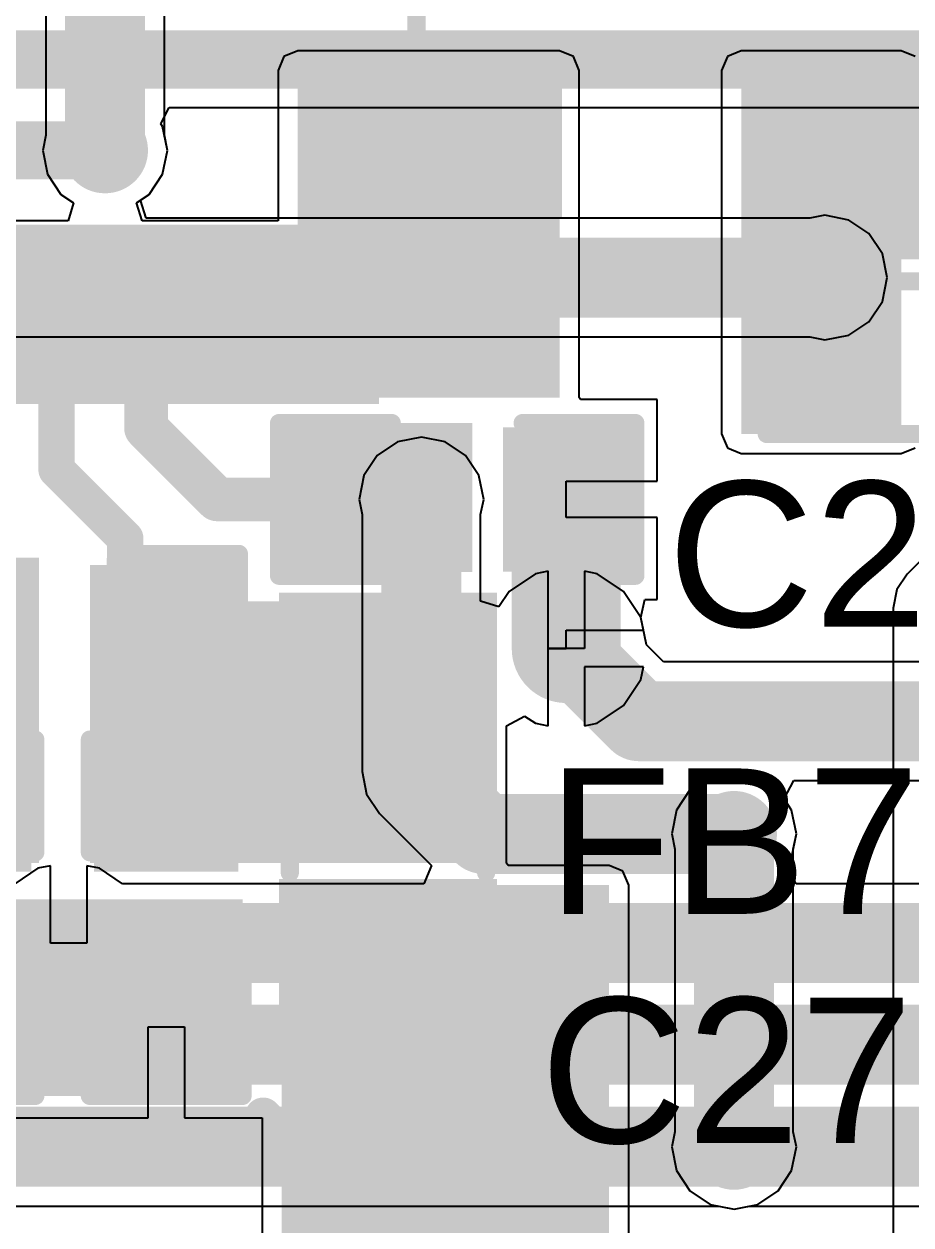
# Model space of a CAD drawing. Header units: millimetres. Extents: x -0.25 to 4.68, y -0.29 to 2.93.
# Drawn here: x 3.0337 to 3.2777, y 0.4534 to 0.7837 of the extents above; entities that cross this region are included whole.
import ezdxf

# ---------------------------------------------------------------- set-up
doc = ezdxf.new("R2010")
doc.units = ezdxf.units.MM
doc.header["$MEASUREMENT"] = 0
for name, color, linetype in [('BottomLayer', 5, 'Continuous'), ('BottomSolder', 6, 'Continuous'), ('TopLayer', 1, 'Continuous'), ('TopOverlay', 2, 'Continuous'), ('TopPaste', 8, 'Continuous'), ('TopSolder', 216, 'Continuous'), ('ViaHoleLayer', 16, 'Continuous')]:
    doc.layers.add(name, color=color, linetype=linetype)
doc.styles.add('Arial', font='', dxfattribs={"height": 0.2})
doc.styles.get('Arial').set_extended_font_data('Arial')

# ---------------------------------------------------------------- blocks, each defined once
blk = doc.blocks.new('14_TSSOP_48')
at = {"layer": 'TopLayer'}
for points in [[(-0.12992, 0.08563), (-0.08858, 0.08563), (-0.08858, 0.06791), (-0.12992, 0.06791)], [(0.08858, 0.08563), (0.12992, 0.08563), (0.12992, 0.06791), (0.08858, 0.06791)], [(-0.12992, 0.06004), (-0.08858, 0.06004), (-0.08858, 0.04232), (-0.12992, 0.04232)], [(0.08858, 0.06004), (0.12992, 0.06004), (0.12992, 0.04232), (0.08858, 0.04232)], [(-0.12992, 0.03445), (-0.08858, 0.03445), (-0.08858, 0.01673), (-0.12992, 0.01673)], [(0.08858, 0.03445), (0.12992, 0.03445), (0.12992, 0.01673), (0.08858, 0.01673)], [(-0.12992, 0.00886), (-0.08858, 0.00886), (-0.08858, -0.00886), (-0.12992, -0.00886)], [(0.08858, 0.00886), (0.12992, 0.00886), (0.12992, -0.00886), (0.08858, -0.00886)], [(-0.12992, -0.01673), (-0.08858, -0.01673), (-0.08858, -0.03445), (-0.12992, -0.03445)], [(0.08858, -0.01673), (0.12992, -0.01673), (0.12992, -0.03445), (0.08858, -0.03445)], [(-0.12992, -0.04232), (-0.08858, -0.04232), (-0.08858, -0.06004), (-0.12992, -0.06004)], [(0.08858, -0.04232), (0.12992, -0.04232), (0.12992, -0.06004), (0.08858, -0.06004)], [(-0.12992, -0.06791), (-0.08858, -0.06791), (-0.08858, -0.08563), (-0.12992, -0.08563)], [(0.08858, -0.06791), (0.12992, -0.06791), (0.12992, -0.08563), (0.08858, -0.08563)]]:
    blk.add_hatch(color=1, dxfattribs=at).paths.add_polyline_path(points)
at = {"layer": 'TopOverlay'}
blk.add_hatch(color=2, dxfattribs=at).paths.add_polyline_path([(-0.084, 0.068), (-0.073, 0.068), (-0.073, 0.086), (-0.084, 0.086)])
at = {"layer": 'TopPaste'}
for points in [[(-0.12992, 0.08563), (-0.08858, 0.08563), (-0.08858, 0.06791), (-0.12992, 0.06791)], [(0.08858, 0.08563), (0.12992, 0.08563), (0.12992, 0.06791), (0.08858, 0.06791)], [(-0.12992, 0.06004), (-0.08858, 0.06004), (-0.08858, 0.04232), (-0.12992, 0.04232)], [(0.08858, 0.06004), (0.12992, 0.06004), (0.12992, 0.04232), (0.08858, 0.04232)], [(-0.12992, 0.03445), (-0.08858, 0.03445), (-0.08858, 0.01673), (-0.12992, 0.01673)], [(0.08858, 0.03445), (0.12992, 0.03445), (0.12992, 0.01673), (0.08858, 0.01673)], [(-0.12992, 0.00886), (-0.08858, 0.00886), (-0.08858, -0.00886), (-0.12992, -0.00886)], [(0.08858, 0.00886), (0.12992, 0.00886), (0.12992, -0.00886), (0.08858, -0.00886)], [(-0.12992, -0.01673), (-0.08858, -0.01673), (-0.08858, -0.03445), (-0.12992, -0.03445)], [(0.08858, -0.01673), (0.12992, -0.01673), (0.12992, -0.03445), (0.08858, -0.03445)], [(-0.12992, -0.04232), (-0.08858, -0.04232), (-0.08858, -0.06004), (-0.12992, -0.06004)], [(0.08858, -0.04232), (0.12992, -0.04232), (0.12992, -0.06004), (0.08858, -0.06004)], [(-0.12992, -0.06791), (-0.08858, -0.06791), (-0.08858, -0.08563), (-0.12992, -0.08563)], [(0.08858, -0.06791), (0.12992, -0.06791), (0.12992, -0.08563), (0.08858, -0.08563)]]:
    blk.add_hatch(color=8, dxfattribs=at).paths.add_polyline_path(points)
at = {"layer": 'TopSolder'}
for points in [[(-0.13392, 0.08963), (-0.08458, 0.08963), (-0.08458, 0.06391), (-0.13392, 0.06391)], [(0.08458, 0.08963), (0.13392, 0.08963), (0.13392, 0.06391), (0.08458, 0.06391)], [(-0.13392, 0.06404), (-0.08458, 0.06404), (-0.08458, 0.03832), (-0.13392, 0.03832)], [(0.08458, 0.06404), (0.13392, 0.06404), (0.13392, 0.03832), (0.08458, 0.03832)], [(-0.13392, 0.03845), (-0.08458, 0.03845), (-0.08458, 0.01273), (-0.13392, 0.01273)], [(0.08458, 0.03845), (0.13392, 0.03845), (0.13392, 0.01273), (0.08458, 0.01273)], [(-0.13392, 0.01286), (-0.08458, 0.01286), (-0.08458, -0.01286), (-0.13392, -0.01286)], [(0.08458, 0.01286), (0.13392, 0.01286), (0.13392, -0.01286), (0.08458, -0.01286)], [(-0.13392, -0.01273), (-0.08458, -0.01273), (-0.08458, -0.03845), (-0.13392, -0.03845)], [(0.08458, -0.01273), (0.13392, -0.01273), (0.13392, -0.03845), (0.08458, -0.03845)], [(-0.13392, -0.03832), (-0.08458, -0.03832), (-0.08458, -0.06404), (-0.13392, -0.06404)], [(0.08458, -0.03832), (0.13392, -0.03832), (0.13392, -0.06404), (0.08458, -0.06404)], [(-0.13392, -0.06391), (-0.08458, -0.06391), (-0.08458, -0.08963), (-0.13392, -0.08963)], [(0.08458, -0.06391), (0.13392, -0.06391), (0.13392, -0.08963), (0.08458, -0.08963)]]:
    blk.add_hatch(color=216, dxfattribs=at).paths.add_polyline_path(points)
at = {"layer": 'TopOverlay'}
for points, const_width in [([(-0.09, 0.1), (0.09, 0.1)], 0.005), ([(-0.09, 0.1), (-0.09, 0.092)], 0.005), ([(0.09, 0.1), (0.09, 0.092)], 0.005), ([(-0.141, 0.082), (-0.136, 0.077)], 0.00787), ([(-0.141, 0.082), (-0.141, 0.072)], 0.00787), ([(-0.136, 0.077), (-0.141, 0.072)], 0.00787), ([(-0.09, -0.092), (-0.09, -0.1)], 0.005), ([(0.09, -0.092), (0.09, -0.1)], 0.005), ([(-0.09, -0.1), (0.09, -0.1)], 0.005)]:
    blk.add_lwpolyline(points, dxfattribs=dict(at, const_width=const_width))
for points, const_width in [([(-0.09125, 0.1, 1), (-0.08875, 0.1, 1)], 0.0025), ([(-0.09125, 0.1, 1), (-0.08875, 0.1, 1)], 0.0025), ([(0.08875, 0.1, 1), (0.09125, 0.1, 1)], 0.0025), ([(0.08875, 0.1, 1), (0.09125, 0.1, 1)], 0.0025), ([(-0.09125, 0.092, 1), (-0.08875, 0.092, 1)], 0.0025), ([(0.08875, 0.092, 1), (0.09125, 0.092, 1)], 0.0025), ([(-0.14297, 0.082, 1), (-0.13903, 0.082, 1)], 0.00394), ([(-0.14297, 0.082, 1), (-0.13903, 0.082, 1)], 0.00394), ([(-0.13797, 0.077, 1), (-0.13403, 0.077, 1)], 0.00394), ([(-0.13797, 0.077, 1), (-0.13403, 0.077, 1)], 0.00394), ([(-0.14297, 0.072, 1), (-0.13903, 0.072, 1)], 0.00394), ([(-0.14297, 0.072, 1), (-0.13903, 0.072, 1)], 0.00394), ([(-0.09125, -0.092, 1), (-0.08875, -0.092, 1)], 0.0025), ([(0.08875, -0.092, 1), (0.09125, -0.092, 1)], 0.0025), ([(-0.09125, -0.1, 1), (-0.08875, -0.1, 1)], 0.0025), ([(-0.09125, -0.1, 1), (-0.08875, -0.1, 1)], 0.0025), ([(0.08875, -0.1, 1), (0.09125, -0.1, 1)], 0.0025), ([(0.08875, -0.1, 1), (0.09125, -0.1, 1)], 0.0025)]:
    blk.add_lwpolyline(points, format="xyb", close=True, dxfattribs=dict(at, const_width=const_width))
blk = doc.blocks.new('R___0603_82')
at = {"layer": 'TopLayer'}
for points in [[(-0.015, 0.0175), (-0.015, -0.0175), (-0.045, -0.0175), (-0.045, 0.0175)], [(0.045, 0.0175), (0.045, -0.0175), (0.015, -0.0175), (0.015, 0.0175)]]:
    blk.add_hatch(color=1, dxfattribs=at).paths.add_polyline_path(points)
at = {"layer": 'TopPaste'}
for points in [[(-0.015, 0.0175), (-0.015, -0.0175), (-0.045, -0.0175), (-0.045, 0.0175)], [(0.045, 0.0175), (0.045, -0.0175), (0.015, -0.0175), (0.015, 0.0175)]]:
    blk.add_hatch(color=8, dxfattribs=at).paths.add_polyline_path(points)
at = {"layer": 'TopSolder'}
for points in [[(-0.011, 0.0215), (-0.011, -0.0215), (-0.049, -0.0215), (-0.049, 0.0215)], [(0.049, 0.0215), (0.049, -0.0215), (0.011, -0.0215), (0.011, 0.0215)]]:
    blk.add_hatch(color=216, dxfattribs=at).paths.add_polyline_path(points)
at = {"layer": 'TopOverlay', "const_width": 0.005}
for points in [[(0.048, 0.021), (-0.048, 0.021)], [(-0.048, 0.021), (-0.048, -0.021)], [(0.048, 0.021), (0.048, -0.021)], [(0.048, -0.021), (-0.048, -0.021)]]:
    blk.add_lwpolyline(points, dxfattribs=at)
at = {"layer": 'TopOverlay', "const_width": 0.0025}
for points in [[(-0.04925, 0.021, 1), (-0.04675, 0.021, 1)], [(-0.04925, 0.021, 1), (-0.04675, 0.021, 1)], [(0.04675, 0.021, 1), (0.04925, 0.021, 1)], [(0.04675, 0.021, 1), (0.04925, 0.021, 1)], [(-0.04925, -0.021, 1), (-0.04675, -0.021, 1)], [(-0.04925, -0.021, 1), (-0.04675, -0.021, 1)], [(0.04675, -0.021, 1), (0.04925, -0.021, 1)], [(0.04675, -0.021, 1), (0.04925, -0.021, 1)]]:
    blk.add_lwpolyline(points, format="xyb", close=True, dxfattribs=at)
blk = doc.blocks.new('I___0805_128')
at = {"layer": 'TopLayer'}
for points in [[(-0.06299, 0.02598), (-0.01575, 0.02598), (-0.01575, -0.02598), (-0.06299, -0.02598)], [(0.01575, 0.02598), (0.06299, 0.02598), (0.06299, -0.02598), (0.01575, -0.02598)]]:
    blk.add_hatch(color=1, dxfattribs=at).paths.add_polyline_path(points)
at = {"layer": 'TopPaste'}
for points in [[(-0.06299, 0.02598), (-0.01575, 0.02598), (-0.01575, -0.02598), (-0.06299, -0.02598)], [(0.01575, 0.02598), (0.06299, 0.02598), (0.06299, -0.02598), (0.01575, -0.02598)]]:
    blk.add_hatch(color=8, dxfattribs=at).paths.add_polyline_path(points)
at = {"layer": 'TopSolder'}
for points in [[(-0.06699, 0.02998), (-0.01175, 0.02998), (-0.01175, -0.02998), (-0.06699, -0.02998)], [(0.01175, 0.02998), (0.06699, 0.02998), (0.06699, -0.02998), (0.01175, -0.02998)]]:
    blk.add_hatch(color=216, dxfattribs=at).paths.add_polyline_path(points)
at = {"layer": 'TopOverlay', "const_width": 0.005}
for points in [[(-0.01, 0.027), (0.01, 0.027)], [(-0.01, -0.027), (0.01, -0.027)]]:
    blk.add_lwpolyline(points, dxfattribs=at)
at = {"layer": 'TopOverlay', "const_width": 0.0025}
for points in [[(-0.01125, 0.027, 1), (-0.00875, 0.027, 1)], [(0.00875, 0.027, 1), (0.01125, 0.027, 1)], [(-0.01125, -0.027, 1), (-0.00875, -0.027, 1)], [(0.00875, -0.027, 1), (0.01125, -0.027, 1)]]:
    blk.add_lwpolyline(points, format="xyb", close=True, dxfattribs=at)
blk = doc.blocks.new('SOD_323_153')
at = {"layer": 'TopLayer'}
for points in [[(-0.02953, -0.01772), (-0.06102, -0.01772), (-0.06102, 0.01772), (-0.02953, 0.01772)], [(0.06102, -0.01772), (0.02953, -0.01772), (0.02953, 0.01772), (0.06102, 0.01772)]]:
    blk.add_hatch(color=1, dxfattribs=at).paths.add_polyline_path(points)
at = {"layer": 'TopOverlay'}
for points in [[(-0.079, 0.019), (-0.036, 0.019), (-0.036, 0.031), (-0.079, 0.031)], [(-0.079, -0.02), (-0.062, -0.02), (-0.062, 0.02), (-0.079, 0.02)], [(-0.079, -0.031), (-0.036, -0.031), (-0.036, -0.019), (-0.079, -0.019)]]:
    blk.add_hatch(color=2, dxfattribs=at).paths.add_polyline_path(points)
at = {"layer": 'TopPaste'}
for points in [[(-0.02953, -0.01772), (-0.06102, -0.01772), (-0.06102, 0.01772), (-0.02953, 0.01772)], [(0.06102, -0.01772), (0.02953, -0.01772), (0.02953, 0.01772), (0.06102, 0.01772)]]:
    blk.add_hatch(color=8, dxfattribs=at).paths.add_polyline_path(points)
at = {"layer": 'TopSolder'}
for points in [[(-0.02736, -0.01988), (-0.06319, -0.01988), (-0.06319, 0.01988), (-0.02736, 0.01988)], [(0.06319, -0.01988), (0.02736, -0.01988), (0.02736, 0.01988), (0.06319, 0.01988)]]:
    blk.add_hatch(color=216, dxfattribs=at).paths.add_polyline_path(points)
at = {"layer": 'TopOverlay', "const_width": 0.005}
for points in [[(0.037, 0.029), (-0.036, 0.029)], [(0.037, 0.029), (0.037, 0.022)], [(0.037, -0.022), (0.037, -0.029)], [(0.037, -0.029), (-0.036, -0.029)]]:
    blk.add_lwpolyline(points, dxfattribs=at)
at = {"layer": 'TopOverlay', "const_width": 0.0025}
for points in [[(-0.03725, 0.029, 1), (-0.03475, 0.029, 1)], [(0.03575, 0.029, 1), (0.03825, 0.029, 1)], [(0.03575, 0.029, 1), (0.03825, 0.029, 1)], [(0.03575, 0.022, 1), (0.03825, 0.022, 1)], [(0.03575, -0.022, 1), (0.03825, -0.022, 1)], [(-0.03725, -0.029, 1), (-0.03475, -0.029, 1)], [(0.03575, -0.029, 1), (0.03825, -0.029, 1)], [(0.03575, -0.029, 1), (0.03825, -0.029, 1)]]:
    blk.add_lwpolyline(points, format="xyb", close=True, dxfattribs=at)
blk = doc.blocks.new('C___0603_190')
at = {"layer": 'TopLayer'}
for points in [[(-0.015, 0.0175), (-0.015, -0.0175), (-0.045, -0.0175), (-0.045, 0.0175)], [(0.045, 0.0175), (0.045, -0.0175), (0.015, -0.0175), (0.015, 0.0175)]]:
    blk.add_hatch(color=1, dxfattribs=at).paths.add_polyline_path(points)
at = {"layer": 'TopPaste'}
for points in [[(-0.015, 0.0175), (-0.015, -0.0175), (-0.045, -0.0175), (-0.045, 0.0175)], [(0.045, 0.0175), (0.045, -0.0175), (0.015, -0.0175), (0.015, 0.0175)]]:
    blk.add_hatch(color=8, dxfattribs=at).paths.add_polyline_path(points)
at = {"layer": 'TopSolder'}
for points in [[(-0.01264, 0.01986), (-0.01264, -0.01986), (-0.04736, -0.01986), (-0.04736, 0.01986)], [(0.04736, 0.01986), (0.04736, -0.01986), (0.01264, -0.01986), (0.01264, 0.01986)]]:
    blk.add_hatch(color=216, dxfattribs=at).paths.add_polyline_path(points)
at = {"layer": 'TopOverlay', "const_width": 0.005}
for points in [[(-0.018, 0.021), (-0.049, 0.021)], [(-0.049, -0.021), (-0.049, 0.021)], [(0.049, 0.021), (0.018, 0.021)], [(0.049, -0.021), (0.049, 0.021)], [(-0.018, -0.021), (-0.049, -0.021)], [(0.049, -0.021), (0.018, -0.021)]]:
    blk.add_lwpolyline(points, dxfattribs=at)
at = {"layer": 'TopOverlay', "const_width": 0.0025}
for points in [[(-0.05025, 0.021, 1), (-0.04775, 0.021, 1)], [(-0.05025, 0.021, 1), (-0.04775, 0.021, 1)], [(-0.01925, 0.021, 1), (-0.01675, 0.021, 1)], [(0.01675, 0.021, 1), (0.01925, 0.021, 1)], [(0.04775, 0.021, 1), (0.05025, 0.021, 1)], [(0.04775, 0.021, 1), (0.05025, 0.021, 1)], [(-0.05025, -0.021, 1), (-0.04775, -0.021, 1)], [(-0.05025, -0.021, 1), (-0.04775, -0.021, 1)], [(-0.01925, -0.021, 1), (-0.01675, -0.021, 1)], [(0.01675, -0.021, 1), (0.01925, -0.021, 1)], [(0.04775, -0.021, 1), (0.05025, -0.021, 1)], [(0.04775, -0.021, 1), (0.05025, -0.021, 1)]]:
    blk.add_lwpolyline(points, format="xyb", close=True, dxfattribs=at)
blk = doc.blocks.new('C___0603_192')
at = {"layer": 'TopLayer'}
for points in [[(-0.015, 0.0175), (-0.015, -0.0175), (-0.045, -0.0175), (-0.045, 0.0175)], [(0.045, 0.0175), (0.045, -0.0175), (0.015, -0.0175), (0.015, 0.0175)]]:
    blk.add_hatch(color=1, dxfattribs=at).paths.add_polyline_path(points)
at = {"layer": 'TopPaste'}
for points in [[(-0.015, 0.0175), (-0.015, -0.0175), (-0.045, -0.0175), (-0.045, 0.0175)], [(0.045, 0.0175), (0.045, -0.0175), (0.015, -0.0175), (0.015, 0.0175)]]:
    blk.add_hatch(color=8, dxfattribs=at).paths.add_polyline_path(points)
at = {"layer": 'TopSolder'}
for points in [[(-0.01264, 0.01986), (-0.01264, -0.01986), (-0.04736, -0.01986), (-0.04736, 0.01986)], [(0.04736, 0.01986), (0.04736, -0.01986), (0.01264, -0.01986), (0.01264, 0.01986)]]:
    blk.add_hatch(color=216, dxfattribs=at).paths.add_polyline_path(points)
at = {"layer": 'TopOverlay', "const_width": 0.005}
for points in [[(-0.049, 0.021), (-0.018, 0.021)], [(-0.049, -0.021), (-0.049, 0.021)], [(0.018, 0.021), (0.049, 0.021)], [(0.049, -0.021), (0.049, 0.021)], [(-0.049, -0.021), (-0.018, -0.021)], [(0.018, -0.021), (0.049, -0.021)]]:
    blk.add_lwpolyline(points, dxfattribs=at)
at = {"layer": 'TopOverlay', "const_width": 0.0025}
for points in [[(-0.05025, 0.021, 1), (-0.04775, 0.021, 1)], [(-0.05025, 0.021, 1), (-0.04775, 0.021, 1)], [(-0.01925, 0.021, 1), (-0.01675, 0.021, 1)], [(0.01675, 0.021, 1), (0.01925, 0.021, 1)], [(0.04775, 0.021, 1), (0.05025, 0.021, 1)], [(0.04775, 0.021, 1), (0.05025, 0.021, 1)], [(-0.05025, -0.021, 1), (-0.04775, -0.021, 1)], [(-0.05025, -0.021, 1), (-0.04775, -0.021, 1)], [(-0.01925, -0.021, 1), (-0.01675, -0.021, 1)], [(0.01675, -0.021, 1), (0.01925, -0.021, 1)], [(0.04775, -0.021, 1), (0.05025, -0.021, 1)], [(0.04775, -0.021, 1), (0.05025, -0.021, 1)]]:
    blk.add_lwpolyline(points, format="xyb", close=True, dxfattribs=at)
blk = doc.blocks.new('C___0603_194')
at = {"layer": 'TopLayer'}
for points in [[(-0.015, 0.0175), (-0.015, -0.0175), (-0.045, -0.0175), (-0.045, 0.0175)], [(0.045, 0.0175), (0.045, -0.0175), (0.015, -0.0175), (0.015, 0.0175)]]:
    blk.add_hatch(color=1, dxfattribs=at).paths.add_polyline_path(points)
at = {"layer": 'TopPaste'}
for points in [[(-0.015, 0.0175), (-0.015, -0.0175), (-0.045, -0.0175), (-0.045, 0.0175)], [(0.045, 0.0175), (0.045, -0.0175), (0.015, -0.0175), (0.015, 0.0175)]]:
    blk.add_hatch(color=8, dxfattribs=at).paths.add_polyline_path(points)
at = {"layer": 'TopSolder'}
for points in [[(-0.01264, 0.01986), (-0.01264, -0.01986), (-0.04736, -0.01986), (-0.04736, 0.01986)], [(0.04736, 0.01986), (0.04736, -0.01986), (0.01264, -0.01986), (0.01264, 0.01986)]]:
    blk.add_hatch(color=216, dxfattribs=at).paths.add_polyline_path(points)
at = {"layer": 'TopOverlay', "const_width": 0.005}
for points in [[(-0.049, 0.021), (-0.049, -0.021)], [(-0.049, 0.021), (-0.018, 0.021)], [(0.018, 0.021), (0.049, 0.021)], [(0.049, 0.021), (0.049, -0.021)], [(-0.049, -0.021), (-0.018, -0.021)], [(0.018, -0.021), (0.049, -0.021)]]:
    blk.add_lwpolyline(points, dxfattribs=at)
at = {"layer": 'TopOverlay', "const_width": 0.0025}
for points in [[(-0.05025, 0.021, 1), (-0.04775, 0.021, 1)], [(-0.05025, 0.021, 1), (-0.04775, 0.021, 1)], [(-0.01925, 0.021, 1), (-0.01675, 0.021, 1)], [(0.01675, 0.021, 1), (0.01925, 0.021, 1)], [(0.04775, 0.021, 1), (0.05025, 0.021, 1)], [(0.04775, 0.021, 1), (0.05025, 0.021, 1)], [(-0.05025, -0.021, 1), (-0.04775, -0.021, 1)], [(-0.05025, -0.021, 1), (-0.04775, -0.021, 1)], [(-0.01925, -0.021, 1), (-0.01675, -0.021, 1)], [(0.01675, -0.021, 1), (0.01925, -0.021, 1)], [(0.04775, -0.021, 1), (0.05025, -0.021, 1)], [(0.04775, -0.021, 1), (0.05025, -0.021, 1)]]:
    blk.add_lwpolyline(points, format="xyb", close=True, dxfattribs=at)
blk = doc.blocks.new('C___0603_197')
at = {"layer": 'TopLayer'}
for points in [[(-0.015, 0.0175), (-0.015, -0.0175), (-0.045, -0.0175), (-0.045, 0.0175)], [(0.045, 0.0175), (0.045, -0.0175), (0.015, -0.0175), (0.015, 0.0175)]]:
    blk.add_hatch(color=1, dxfattribs=at).paths.add_polyline_path(points)
at = {"layer": 'TopPaste'}
for points in [[(-0.015, 0.0175), (-0.015, -0.0175), (-0.045, -0.0175), (-0.045, 0.0175)], [(0.045, 0.0175), (0.045, -0.0175), (0.015, -0.0175), (0.015, 0.0175)]]:
    blk.add_hatch(color=8, dxfattribs=at).paths.add_polyline_path(points)
at = {"layer": 'TopSolder'}
for points in [[(-0.01264, 0.01986), (-0.01264, -0.01986), (-0.04736, -0.01986), (-0.04736, 0.01986)], [(0.04736, 0.01986), (0.04736, -0.01986), (0.01264, -0.01986), (0.01264, 0.01986)]]:
    blk.add_hatch(color=216, dxfattribs=at).paths.add_polyline_path(points)
at = {"layer": 'TopOverlay', "const_width": 0.005}
for points in [[(-0.018, 0.021), (-0.049, 0.021)], [(-0.049, 0.021), (-0.049, -0.021)], [(0.049, 0.021), (0.018, 0.021)], [(0.049, 0.021), (0.049, -0.021)], [(-0.018, -0.021), (-0.049, -0.021)], [(0.049, -0.021), (0.018, -0.021)]]:
    blk.add_lwpolyline(points, dxfattribs=at)
at = {"layer": 'TopOverlay', "const_width": 0.0025}
for points in [[(-0.05025, 0.021, 1), (-0.04775, 0.021, 1)], [(-0.05025, 0.021, 1), (-0.04775, 0.021, 1)], [(-0.01925, 0.021, 1), (-0.01675, 0.021, 1)], [(0.01675, 0.021, 1), (0.01925, 0.021, 1)], [(0.04775, 0.021, 1), (0.05025, 0.021, 1)], [(0.04775, 0.021, 1), (0.05025, 0.021, 1)], [(-0.05025, -0.021, 1), (-0.04775, -0.021, 1)], [(-0.05025, -0.021, 1), (-0.04775, -0.021, 1)], [(-0.01925, -0.021, 1), (-0.01675, -0.021, 1)], [(0.01675, -0.021, 1), (0.01925, -0.021, 1)], [(0.04775, -0.021, 1), (0.05025, -0.021, 1)], [(0.04775, -0.021, 1), (0.05025, -0.021, 1)]]:
    blk.add_lwpolyline(points, format="xyb", close=True, dxfattribs=at)

msp = doc.modelspace()

# ---------------------------------------------------------------- hatches: boundary and pattern name
at = {"layer": 'BottomLayer'}
h = msp.add_hatch(color=5, dxfattribs=at)
edge = h.paths.add_edge_path()
edge.add_arc((3.056, 0.749), 0.01181, 0, 360)
h = msp.add_hatch(color=5, dxfattribs=at)
edge = h.paths.add_edge_path()
edge.add_arc((3.254, 0.714), 0.01181, 0, 360)
h = msp.add_hatch(color=5, dxfattribs=at)
edge = h.paths.add_edge_path()
edge.add_arc((3.143, 0.653), 0.01181, 0, 360)
h = msp.add_hatch(color=5, dxfattribs=at)
edge = h.paths.add_edge_path()
edge.add_arc((3.18286, 0.612), 0.01181, 0, 360)
h = msp.add_hatch(color=5, dxfattribs=at)
edge = h.paths.add_edge_path()
edge.add_arc((3.229, 0.561), 0.01181, 0, 360)
h = msp.add_hatch(color=5, dxfattribs=at)
edge = h.paths.add_edge_path()
edge.add_arc((3.046, 0.531), 0.01181, 0, 360)
h = msp.add_hatch(color=5, dxfattribs=at)
edge = h.paths.add_edge_path()
edge.add_arc((3.229, 0.47495), 0.01181, 0, 360)
at = {"layer": 'BottomSolder'}
h = msp.add_hatch(color=6, dxfattribs=at)
edge = h.paths.add_edge_path()
edge.add_arc((3.056, 0.749), 0.00591, 0, 360)
h = msp.add_hatch(color=6, dxfattribs=at)
edge = h.paths.add_edge_path()
edge.add_arc((3.254, 0.714), 0.00591, 0, 360)
h = msp.add_hatch(color=6, dxfattribs=at)
edge = h.paths.add_edge_path()
edge.add_arc((3.143, 0.653), 0.00591, 0, 360)
h = msp.add_hatch(color=6, dxfattribs=at)
edge = h.paths.add_edge_path()
edge.add_arc((3.18286, 0.612), 0.00591, 0, 360)
h = msp.add_hatch(color=6, dxfattribs=at)
edge = h.paths.add_edge_path()
edge.add_arc((3.229, 0.561), 0.00591, 0, 360)
h = msp.add_hatch(color=6, dxfattribs=at)
edge = h.paths.add_edge_path()
edge.add_arc((3.046, 0.531), 0.00591, 0, 360)
h = msp.add_hatch(color=6, dxfattribs=at)
edge = h.paths.add_edge_path()
edge.add_arc((3.229, 0.47495), 0.00591, 0, 360)
at = {"layer": 'TopLayer'}
for points in [[(3.109, 0.681), (3.181, 0.681), (3.181, 0.771), (3.109, 0.771)], [(3.231, 0.671), (3.275, 0.671), (3.275, 0.771), (3.231, 0.771)], [(3.10386, 0.633), (3.157, 0.633), (3.157, 0.674), (3.10386, 0.674)], [(3.03787, 0.637), (2.91687, 0.637), (2.91687, 0.553), (3.03787, 0.553)], [(3.05182, 0.617), (3.09286, 0.617), (3.09286, 0.635), (3.05182, 0.635)], [(3.05182, 0.553), (3.161, 0.553), (3.161, 0.62495), (3.05182, 0.62495)], [(3.10462, 0.29895), (3.19462, 0.29895), (3.19462, 0.54695), (3.10462, 0.54695)], [(2.99782, 0.48895), (3.09382, 0.48895), (3.09382, 0.543), (2.99782, 0.543)]]:
    msp.add_hatch(color=1, dxfattribs=at).paths.add_polyline_path(points)
h = msp.add_hatch(color=1, dxfattribs=at)
edge = h.paths.add_edge_path()
edge.add_arc((3.056, 0.749), 0.01181, 0, 360)
h = msp.add_hatch(color=1, dxfattribs=at)
edge = h.paths.add_edge_path()
edge.add_arc((3.254, 0.714), 0.01181, 0, 360)
h = msp.add_hatch(color=1, dxfattribs=at)
edge = h.paths.add_edge_path()
edge.add_arc((3.143, 0.653), 0.01181, 0, 360)
h = msp.add_hatch(color=1, dxfattribs=at)
edge = h.paths.add_edge_path()
edge.add_arc((3.18286, 0.612), 0.01181, 0, 360)
h = msp.add_hatch(color=1, dxfattribs=at)
edge = h.paths.add_edge_path()
edge.add_arc((3.229, 0.561), 0.01181, 0, 360)
h = msp.add_hatch(color=1, dxfattribs=at)
edge = h.paths.add_edge_path()
edge.add_arc((3.046, 0.531), 0.01181, 0, 360)
h = msp.add_hatch(color=1, dxfattribs=at)
edge = h.paths.add_edge_path()
edge.add_arc((3.229, 0.47495), 0.01181, 0, 360)
at = {"layer": 'TopSolder'}
h = msp.add_hatch(color=216, dxfattribs=at)
edge = h.paths.add_edge_path()
edge.add_arc((3.056, 0.749), 0.00591, 0, 360)
h = msp.add_hatch(color=216, dxfattribs=at)
edge = h.paths.add_edge_path()
edge.add_arc((3.254, 0.714), 0.00591, 0, 360)
h = msp.add_hatch(color=216, dxfattribs=at)
edge = h.paths.add_edge_path()
edge.add_arc((3.143, 0.653), 0.00591, 0, 360)
h = msp.add_hatch(color=216, dxfattribs=at)
edge = h.paths.add_edge_path()
edge.add_arc((3.18286, 0.612), 0.00591, 0, 360)
h = msp.add_hatch(color=216, dxfattribs=at)
edge = h.paths.add_edge_path()
edge.add_arc((3.229, 0.561), 0.00591, 0, 360)
h = msp.add_hatch(color=216, dxfattribs=at)
edge = h.paths.add_edge_path()
edge.add_arc((3.046, 0.531), 0.00591, 0, 360)
h = msp.add_hatch(color=216, dxfattribs=at)
edge = h.paths.add_edge_path()
edge.add_arc((3.229, 0.47495), 0.00591, 0, 360)
at = {"layer": 'ViaHoleLayer'}
h = msp.add_hatch(color=16, dxfattribs=at)
edge = h.paths.add_edge_path()
edge.add_arc((3.056, 0.749), 0.00591, 0, 360)
h = msp.add_hatch(color=16, dxfattribs=at)
edge = h.paths.add_edge_path()
edge.add_arc((3.254, 0.714), 0.00591, 0, 360)
h = msp.add_hatch(color=16, dxfattribs=at)
edge = h.paths.add_edge_path()
edge.add_arc((3.143, 0.653), 0.00591, 0, 360)
h = msp.add_hatch(color=16, dxfattribs=at)
edge = h.paths.add_edge_path()
edge.add_arc((3.18286, 0.612), 0.00591, 0, 360)
h = msp.add_hatch(color=16, dxfattribs=at)
edge = h.paths.add_edge_path()
edge.add_arc((3.229, 0.561), 0.00591, 0, 360)
h = msp.add_hatch(color=16, dxfattribs=at)
edge = h.paths.add_edge_path()
edge.add_arc((3.046, 0.531), 0.00591, 0, 360)
h = msp.add_hatch(color=16, dxfattribs=at)
edge = h.paths.add_edge_path()
edge.add_arc((3.229, 0.47495), 0.00591, 0, 360)

# ---------------------------------------------------------------- linework, layer by layer
at = {"layer": 'BottomLayer'}
for p, q in [((3.07132, 0.75634), (3.07367, 0.76075)), ((3.07367, 0.76075), (3.355, 0.76075)), ((3.07184, 0.75556), (3.07132, 0.75634)), ((3.07314, 0.749), (3.07184, 0.75556)), ((3.07184, 0.74244), (3.07314, 0.749)), ((3.06812, 0.73688), (3.07184, 0.74244)), ((3.06578, 0.73531), (3.06812, 0.73688)), ((3.06729, 0.73031), (3.06578, 0.73531)), ((3.24984, 0.73031), (3.06729, 0.73031)), ((3.254, 0.73114), (3.24984, 0.73031)), ((3.26056, 0.72984), (3.254, 0.73114)), ((3.26612, 0.72612), (3.26056, 0.72984)), ((3.26984, 0.72056), (3.26612, 0.72612)), ((3.27114, 0.714), (3.26984, 0.72056)), ((3.26984, 0.70744), (3.27114, 0.714)), ((3.26612, 0.70188), (3.26984, 0.70744)), ((3.26056, 0.69816), (3.26612, 0.70188)), ((2.86, 0.69769), (3.24984, 0.69769)), ((3.24984, 0.69769), (3.254, 0.69686)), ((3.254, 0.69686), (3.26056, 0.69816)), ((3.13644, 0.66884), (3.13088, 0.66512)), ((3.143, 0.67014), (3.13644, 0.66884)), ((3.14956, 0.66884), (3.143, 0.67014)), ((3.15512, 0.66512), (3.14956, 0.66884)), ((3.13088, 0.66512), (3.12716, 0.65956)), ((3.15884, 0.65956), (3.15512, 0.66512)), ((3.12716, 0.65956), (3.12586, 0.653)), ((3.16014, 0.653), (3.15884, 0.65956)), ((3.12586, 0.653), (3.12669, 0.64884)), ((3.15931, 0.64884), (3.16014, 0.653)), ((3.12669, 0.64884), (3.12669, 0.57814)), ((3.15931, 0.62502), (3.15931, 0.64884)), ((3.17435, 0.63255), (3.16714, 0.62772)), ((3.17786, 0.63324), (3.17435, 0.63255)), ((3.17786, 0.612), (3.17786, 0.63324)), ((3.19137, 0.63255), (3.18786, 0.63324)), ((3.18786, 0.63324), (3.18786, 0.612)), ((3.19859, 0.62772), (3.19137, 0.63255)), ((3.16714, 0.62772), (3.16431, 0.6235)), ((3.20341, 0.62051), (3.19859, 0.62772)), ((3.16431, 0.6235), (3.15931, 0.62502)), ((3.20489, 0.61304), (3.20341, 0.62051)), ((3.18786, 0.612), (3.17786, 0.612)), ((3.20962, 0.60831), (3.20489, 0.61304)), ((3.35816, 0.60831), (3.20962, 0.60831)), ((3.12669, 0.57814), (3.12793, 0.5719)), ((3.24275, 0.57069), (3.24542, 0.57569)), ((3.24542, 0.57569), (3.35816, 0.57569)), ((3.12793, 0.5719), (3.13146, 0.56661)), ((3.24484, 0.56756), (3.24275, 0.57069)), ((3.13146, 0.56661), (3.14576, 0.55231)), ((3.24614, 0.561), (3.24484, 0.56756)), ((3.24484, 0.55444), (3.24614, 0.561)), ((3.041, 0.55224), (3.03749, 0.55155)), ((3.041, 0.531), (3.041, 0.55224)), ((3.05451, 0.55155), (3.051, 0.55224)), ((3.051, 0.55224), (3.051, 0.531)), ((3.14576, 0.55231), (3.14369, 0.54731)), ((3.24341, 0.55231), (3.24484, 0.55444)), ((3.24609, 0.54731), (3.24341, 0.55231)), ((3.03749, 0.55155), (3.03116, 0.54731)), ((3.06084, 0.54731), (3.05451, 0.55155)), ((3.14369, 0.54731), (3.06084, 0.54731)), ((3.36107, 0.54731), (3.24609, 0.54731)), ((3.051, 0.531), (3.041, 0.531)), ((2.0029, 0.45864), (3.22484, 0.45864)), ((3.22484, 0.45864), (3.229, 0.45781)), ((3.229, 0.45781), (3.23316, 0.45864)), ((3.23316, 0.45864), (3.80595, 0.45864))]:
    msp.add_line(p, q, dxfattribs=at)
for points, const_width in [([(2.9, 0.774), (3.355, 0.774)], 0.016), ([(2.878, 0.749), (3.056, 0.749)], 0.016), ([(2.86, 0.714), (3.254, 0.714)], 0.022), ([(3.143, 0.57814), (3.143, 0.653)], 0.022), ([(3.18286, 0.612), (3.20286, 0.592)], 0.022), ([(3.20286, 0.592), (3.373, 0.592)], 0.022), ([(3.143, 0.57814), (3.16014, 0.561)], 0.022), ([(3.16014, 0.561), (3.229, 0.561)], 0.022), ([(2.82577, 0.531), (3.046, 0.531)], 0.022), ([(3.046, 0.531), (3.36782, 0.531)], 0.022), ([(2.758, 0.503), (3.44687, 0.503)], 0.022), ([(2.72605, 0.47495), (3.229, 0.47495)], 0.022), ([(3.229, 0.47495), (3.80595, 0.47495)], 0.022)]:
    msp.add_lwpolyline(points, dxfattribs=dict(at, const_width=const_width))
for points, const_width in [([(3.052, 0.749, 1), (3.06, 0.749, 1)], 0.008), ([(3.2485, 0.714, 1), (3.2595, 0.714, 1)], 0.011), ([(3.1375, 0.653, 1), (3.1485, 0.653, 1)], 0.011), ([(3.17736, 0.612, 1), (3.18836, 0.612, 1)], 0.011), ([(3.19736, 0.592, 1), (3.20836, 0.592, 1)], 0.011), ([(3.19736, 0.592, 1), (3.20836, 0.592, 1)], 0.011), ([(3.1375, 0.57814, 1), (3.1485, 0.57814, 1)], 0.011), ([(3.1375, 0.57814, 1), (3.1485, 0.57814, 1)], 0.011), ([(3.15464, 0.561, 1), (3.16564, 0.561, 1)], 0.011), ([(3.15464, 0.561, 1), (3.16564, 0.561, 1)], 0.011), ([(3.2235, 0.561, 1), (3.2345, 0.561, 1)], 0.011), ([(3.0405, 0.531, 1), (3.0515, 0.531, 1)], 0.011), ([(3.0405, 0.531, 1), (3.0515, 0.531, 1)], 0.011), ([(3.2235, 0.47495, 1), (3.2345, 0.47495, 1)], 0.011), ([(3.2235, 0.47495, 1), (3.2345, 0.47495, 1)], 0.011)]:
    msp.add_lwpolyline(points, format="xyb", close=True, dxfattribs=dict(at, const_width=const_width))
at = {"layer": 'TopLayer'}
for p, q in [((3.03969, 0.81984), (3.03969, 0.75316)), ((3.07231, 0.75316), (3.07231, 0.81984)), ((3.109, 0.77641), (3.10517, 0.77483)), ((3.181, 0.77641), (3.109, 0.77641)), ((3.18483, 0.77483), (3.181, 0.77641)), ((3.231, 0.77641), (3.22717, 0.77483)), ((3.275, 0.77641), (3.231, 0.77641)), ((3.27883, 0.77483), (3.275, 0.77641)), ((3.10517, 0.77483), (3.10359, 0.771)), ((3.18641, 0.771), (3.18483, 0.77483)), ((3.22717, 0.77483), (3.22559, 0.771)), ((3.10359, 0.771), (3.10359, 0.72958)), ((3.18641, 0.681), (3.18641, 0.771)), ((3.22559, 0.771), (3.22559, 0.671)), ((3.03969, 0.75316), (3.03886, 0.749)), ((3.07314, 0.749), (3.07231, 0.75316)), ((3.03886, 0.749), (3.04016, 0.74244)), ((3.07184, 0.74244), (3.07314, 0.749)), ((3.04016, 0.74244), (3.04388, 0.73688)), ((3.06812, 0.73688), (3.07184, 0.74244)), ((3.04388, 0.73688), (3.04733, 0.73458)), ((3.06467, 0.73458), (3.06812, 0.73688)), ((3.04733, 0.73458), (3.04581, 0.72958)), ((3.06619, 0.72958), (3.06467, 0.73458)), ((3.04581, 0.72958), (3.00172, 0.72958)), ((3.10359, 0.72958), (3.06619, 0.72958)), ((3.18675, 0.6805), (3.18641, 0.681)), ((3.20786, 0.6805), (3.18675, 0.6805)), ((3.20786, 0.658), (3.20786, 0.6805)), ((3.22559, 0.671), (3.22717, 0.66717)), ((3.22717, 0.66717), (3.231, 0.66559)), ((3.231, 0.66559), (3.275, 0.66559)), ((3.275, 0.66559), (3.27883, 0.66717)), ((3.18286, 0.648), (3.18286, 0.658)), ((3.18286, 0.658), (3.20786, 0.658)), ((3.20786, 0.648), (3.18286, 0.648)), ((3.20786, 0.6255), (3.20786, 0.648)), ((3.29426, 0.65011), (3.27663, 0.63248)), ((3.27663, 0.63248), (3.27375, 0.62818)), ((3.27375, 0.62818), (3.27275, 0.62311)), ((3.20341, 0.62051), (3.20444, 0.6255)), ((3.20444, 0.6255), (3.20786, 0.6255)), ((3.27275, 0.62311), (3.27275, 0.40937)), ((3.20411, 0.617), (3.20341, 0.62051)), ((3.18286, 0.612), (3.18286, 0.617)), ((3.18286, 0.617), (3.20411, 0.617)), ((3.17786, 0.59076), (3.17786, 0.612)), ((3.17786, 0.612), (3.18286, 0.612)), ((3.20411, 0.607), (3.18786, 0.607)), ((3.18786, 0.607), (3.18786, 0.59076)), ((3.20341, 0.60349), (3.20411, 0.607)), ((3.19859, 0.59628), (3.20341, 0.60349)), ((3.19137, 0.59145), (3.19859, 0.59628)), ((3.16641, 0.59075), (3.17141, 0.59342)), ((3.17141, 0.59342), (3.17435, 0.59145)), ((3.17435, 0.59145), (3.17786, 0.59076)), ((3.18786, 0.59076), (3.19137, 0.59145)), ((3.16641, 0.553), (3.16641, 0.59075)), ((3.229, 0.57814), (3.22244, 0.57684)), ((3.23556, 0.57684), (3.229, 0.57814)), ((3.22244, 0.57684), (3.21688, 0.57312)), ((3.24112, 0.57312), (3.23556, 0.57684)), ((3.21688, 0.57312), (3.21316, 0.56756)), ((3.24484, 0.56756), (3.24112, 0.57312)), ((3.21316, 0.56756), (3.21186, 0.561)), ((3.24614, 0.561), (3.24484, 0.56756)), ((3.21186, 0.561), (3.21269, 0.55684)), ((3.24531, 0.55684), (3.24614, 0.561)), ((3.21269, 0.55684), (3.21269, 0.47911)), ((3.24531, 0.47911), (3.24531, 0.55684)), ((3.16684, 0.55236), (3.16641, 0.553)), ((3.19462, 0.55236), (3.16684, 0.55236)), ((3.19845, 0.55078), (3.19462, 0.55236)), ((3.20003, 0.54695), (3.19845, 0.55078)), ((3.20003, 0.29895), (3.20003, 0.54695)), ((3.06782, 0.48295), (3.06782, 0.50795)), ((3.06782, 0.50795), (3.07782, 0.50795)), ((3.07782, 0.50795), (3.07782, 0.48295)), ((3.02082, 0.48295), (3.04032, 0.48295)), ((3.04032, 0.48295), (3.04332, 0.48295)), ((3.04332, 0.48295), (3.04332, 0.48295)), ((3.04332, 0.48295), (3.04532, 0.48295)), ((3.04532, 0.48295), (3.04532, 0.48295)), ((3.04532, 0.48295), (3.06782, 0.48295)), ((3.07782, 0.48295), (3.09921, 0.48295)), ((3.09921, 0.48295), (3.09921, 0.41136)), ((3.21269, 0.47911), (3.21186, 0.47495)), ((3.24614, 0.47495), (3.24531, 0.47911)), ((3.21186, 0.47495), (3.21316, 0.46839)), ((3.24484, 0.46839), (3.24614, 0.47495)), ((3.21316, 0.46839), (3.21688, 0.46283)), ((3.24112, 0.46283), (3.24484, 0.46839)), ((3.21688, 0.46283), (3.22244, 0.45911)), ((3.23556, 0.45911), (3.24112, 0.46283)), ((3.22244, 0.45911), (3.229, 0.45781)), ((3.229, 0.45781), (3.23556, 0.45911))]:
    msp.add_line(p, q, dxfattribs=at)
for points, const_width in [([(3.056, 0.749), (3.056, 0.824)], 0.022), ([(3.11846, 0.70391), (3.11846, 0.712)], 0.012), ([(3.06727, 0.67259), (3.06727, 0.70391)], 0.012), ([(3.11846, 0.69091), (3.11846, 0.70391)], 0.012), ([(3.04267, 0.66115), (3.04267, 0.68992)], 0.01), ([(3.06727, 0.67259), (3.08686, 0.653)], 0.012), ([(3.18286, 0.612), (3.18286, 0.653)], 0.03), ([(3.04267, 0.66115), (3.05066, 0.65316)], 0.01), ([(3.05066, 0.65316), (3.06156, 0.64225)], 0.01), ([(3.08686, 0.653), (3.12286, 0.653)], 0.012), ([(3.14, 0.653), (3.143, 0.653)], 0.008), ([(3.06156, 0.61995), (3.06156, 0.64225)], 0.01), ([(3.06156, 0.61995), (3.07289, 0.60862)], 0.01), ([(3.229, 0.47495), (3.229, 0.561)], 0.022), ([(3.046, 0.53), (3.048, 0.53)], 0.022)]:
    msp.add_lwpolyline(points, dxfattribs=dict(at, const_width=const_width))
for points, const_width in [([(3.0505, 0.749, 1), (3.0615, 0.749, 1)], 0.011), ([(3.11546, 0.712, 1), (3.12146, 0.712, 1)], 0.006), ([(3.06427, 0.70391, 1), (3.07027, 0.70391, 1)], 0.006), ([(3.11546, 0.70391, 1), (3.12146, 0.70391, 1)], 0.006), ([(3.11546, 0.70391, 1), (3.12146, 0.70391, 1)], 0.006), ([(3.04017, 0.68992, 1), (3.04517, 0.68992, 1)], 0.005), ([(3.11546, 0.69091, 1), (3.12146, 0.69091, 1)], 0.006), ([(3.06427, 0.67259, 1), (3.07027, 0.67259, 1)], 0.006), ([(3.06427, 0.67259, 1), (3.07027, 0.67259, 1)], 0.006), ([(3.17536, 0.653, 1), (3.19036, 0.653, 1)], 0.015), ([(3.04017, 0.66115, 1), (3.04517, 0.66115, 1)], 0.005), ([(3.04017, 0.66115, 1), (3.04517, 0.66115, 1)], 0.005), ([(3.04816, 0.65316, 1), (3.05316, 0.65316, 1)], 0.005), ([(3.04816, 0.65316, 1), (3.05316, 0.65316, 1)], 0.005), ([(3.08386, 0.653, 1), (3.08986, 0.653, 1)], 0.006), ([(3.08386, 0.653, 1), (3.08986, 0.653, 1)], 0.006), ([(3.11986, 0.653, 1), (3.12586, 0.653, 1)], 0.006), ([(3.138, 0.653, 1), (3.142, 0.653, 1)], 0.004), ([(3.141, 0.653, 1), (3.145, 0.653, 1)], 0.004), ([(3.05906, 0.64225, 1), (3.06406, 0.64225, 1)], 0.005), ([(3.05906, 0.64225, 1), (3.06406, 0.64225, 1)], 0.005), ([(3.05906, 0.61995, 1), (3.06406, 0.61995, 1)], 0.005), ([(3.05906, 0.61995, 1), (3.06406, 0.61995, 1)], 0.005), ([(3.17536, 0.612, 1), (3.19036, 0.612, 1)], 0.015), ([(3.07039, 0.60862, 1), (3.07539, 0.60862, 1)], 0.005), ([(3.2235, 0.561, 1), (3.2345, 0.561, 1)], 0.011), ([(3.0405, 0.53, 1), (3.0515, 0.53, 1)], 0.011), ([(3.0425, 0.53, 1), (3.0535, 0.53, 1)], 0.011), ([(3.2235, 0.47495, 1), (3.2345, 0.47495, 1)], 0.011)]:
    msp.add_lwpolyline(points, format="xyb", close=True, dxfattribs=dict(at, const_width=const_width))
at = {"layer": 'TopOverlay', "const_width": 0.01}
for points in [[(3.0995, 0.4835), (3.108, 0.475)], [(3.108, 0.475), (3.171, 0.475)]]:
    msp.add_lwpolyline(points, dxfattribs=at)
at = {"layer": 'TopOverlay', "const_width": 0.005}
for points in [[(3.097, 0.4835, 1), (3.102, 0.4835, 1)], [(3.1055, 0.475, 1), (3.1105, 0.475, 1)], [(3.1055, 0.475, 1), (3.1105, 0.475, 1)], [(3.1685, 0.475, 1), (3.1735, 0.475, 1)]]:
    msp.add_lwpolyline(points, format="xyb", close=True, dxfattribs=at)

# ---------------------------------------------------------------- block references
for name, p, rotation in [('14_TSSOP_48', (3.04168, 0.81316), 90), ('SOD_323_153', (3.209, 0.75), 180), ('R___0603_82', (3.286, 0.692), 180), ('C___0603_197', (3.15286, 0.653), 180), ('I___0805_128', (3.13382, 0.56032), 90), ('C___0603_194', (3.01582, 0.53795), 90), ('C___0603_190', (3.07282, 0.53795), 270)]:
    msp.add_blockref(name, p, dxfattribs=dict(rotation=rotation))
msp.add_blockref('C___0603_192', (3.04382, 0.617))

# ---------------------------------------------------------------- texts
at = {"layer": 'TopOverlay', "style": 'Arial'}
for s, p in [('C20', (3.21068, 0.61801)), ('FB7', (3.17768, 0.53901)), ('C27', (3.17568, 0.47601))]:
    msp.add_text(s, height=0.04, dxfattribs=at).set_placement(p)

doc.saveas('drawing.dxf')
